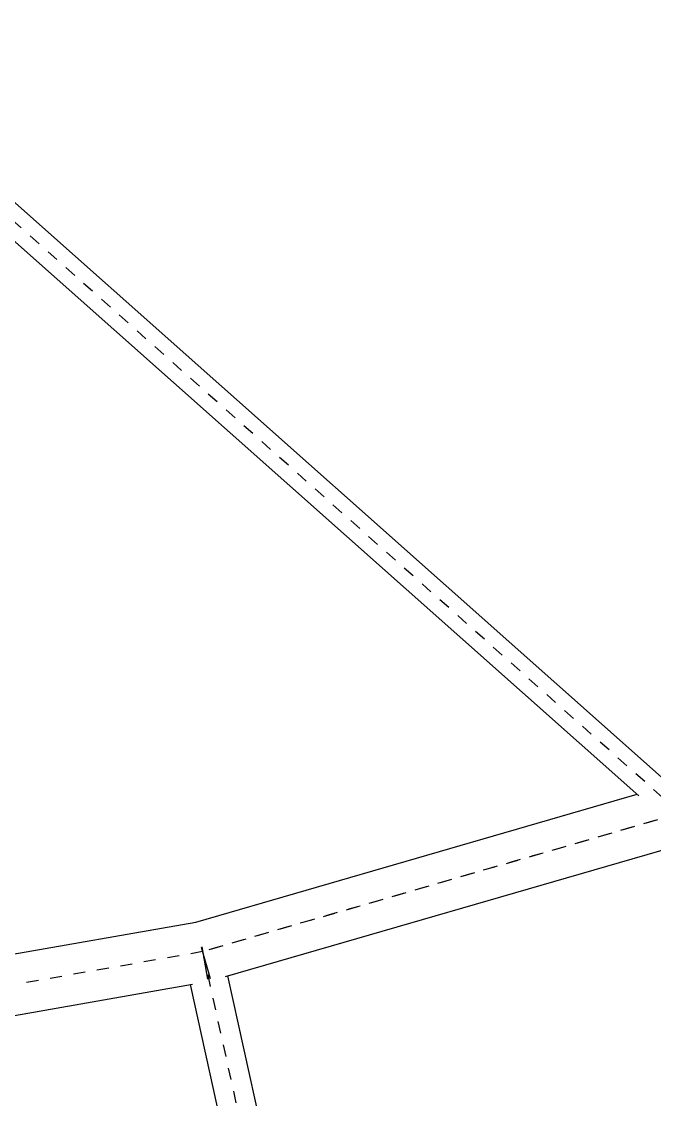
# Model space of a CAD drawing. Header units: millimetres. Extents: x 149919 to 150445, y 136651 to 136866.
# Drawn here: x 150378.3 to 150383.61, y 136666.43 to 136675.47 of the extents above; entities that cross this region are included whole.
import ezdxf

# ---------------------------------------------------------------- set-up
doc = ezdxf.new("R2010")
doc.units = ezdxf.units.MM
doc.header["$LTSCALE"] = 0.25
doc.linetypes.add('CENTER', pattern=[50.8, 31.75, -6.35, 6.35, -6.35])
doc.linetypes.add('XKITLINE00', pattern=[0])

# ---------------------------------------------------------------- blocks, each defined once
blk = doc.blocks.new('çatıı')
at = {"color": 8, "linetype": 'CENTER'}
for p, q in [((24201.77, 1845.44), (23430, 2530.27)), ((24603.04, 1961.6), (23800.49, 1729.28)), ((24603.04, 1961.6), (23800.49, 1729.28)), ((24201.77, 1845.44), (23800.49, 1729.28)), ((23800.49, 1729.28), (23255, 1633.6)), ((23800.49, 1729.28), (23255, 1633.6)), ((23800.49, 1729.28), (23430, 1664.29)), ((23800.49, 1729.28), (24021.95, 728.49)), ((23800.49, 1729.28), (23995.27, 849.07))]:
    blk.add_line(p, q, dxfattribs=at)
at = {"color": 8, "linetype": 'XKITLINE00'}
for p, q in [((23506.2, 2478.94), (24193.5, 1869.06)), ((23506.2, 2446.37), (24166.97, 1860.03)), ((23794.75, 1754.06), (24165.46, 1861.37)), ((23819.77, 1708.41), (24195.18, 1817.09)), ((23506.2, 1703.44), (23794.75, 1754.06)), ((23799.39, 1733.09), (23807.03, 1706.69)), ((23799.8, 1733.19), (23804.55, 1706.15)), ((23801.3, 1724.68), (23801.79, 1724.79)), ((23801.33, 1724.51), (23801.83, 1724.64)), ((23506.2, 1651.87), (23791.93, 1701.99)), ((23790.06, 1701.66), (23958.46, 940.67)), ((23790.07, 1701.66), (23958.47, 940.67)), ((23821.52, 1708.92), (23989.94, 947.86)), ((23821.53, 1708.92), (23989.95, 947.86))]:
    blk.add_line(p, q, dxfattribs=at)
blk.add_circle((23800.49, 1729.28), 0.05, dxfattribs=at)
blk.add_circle((23800.49, 1729.28), 0.05, dxfattribs=at)
blk.add_circle((23800.49, 1729.28), 0.05, dxfattribs=at)
blk.add_circle((23800.49, 1729.28), 0.05, dxfattribs=at)
blk.add_circle((23800.49, 1729.28), 0.05, dxfattribs=at)
blk.add_circle((23800.49, 1729.28), 0.05, dxfattribs=at)
blk.add_circle((23800.49, 1729.28), 0.05, dxfattribs=at)
blk.add_circle((23800.49, 1729.28), 0.05, dxfattribs=at)
blk.add_circle((23800.49, 1729.28), 0.05, dxfattribs=at)
blk.add_circle((23800.49, 1729.28), 0.05, dxfattribs=at)

msp = doc.modelspace()

# ---------------------------------------------------------------- block references
at = {"xscale": 0.009999943142843078, "yscale": 0.009999943142843078, "zscale": 0.009999943142843078}
msp.add_blockref('çatıı', (150141.8141, 136650.3731), dxfattribs=at)

doc.saveas('drawing.dxf')
